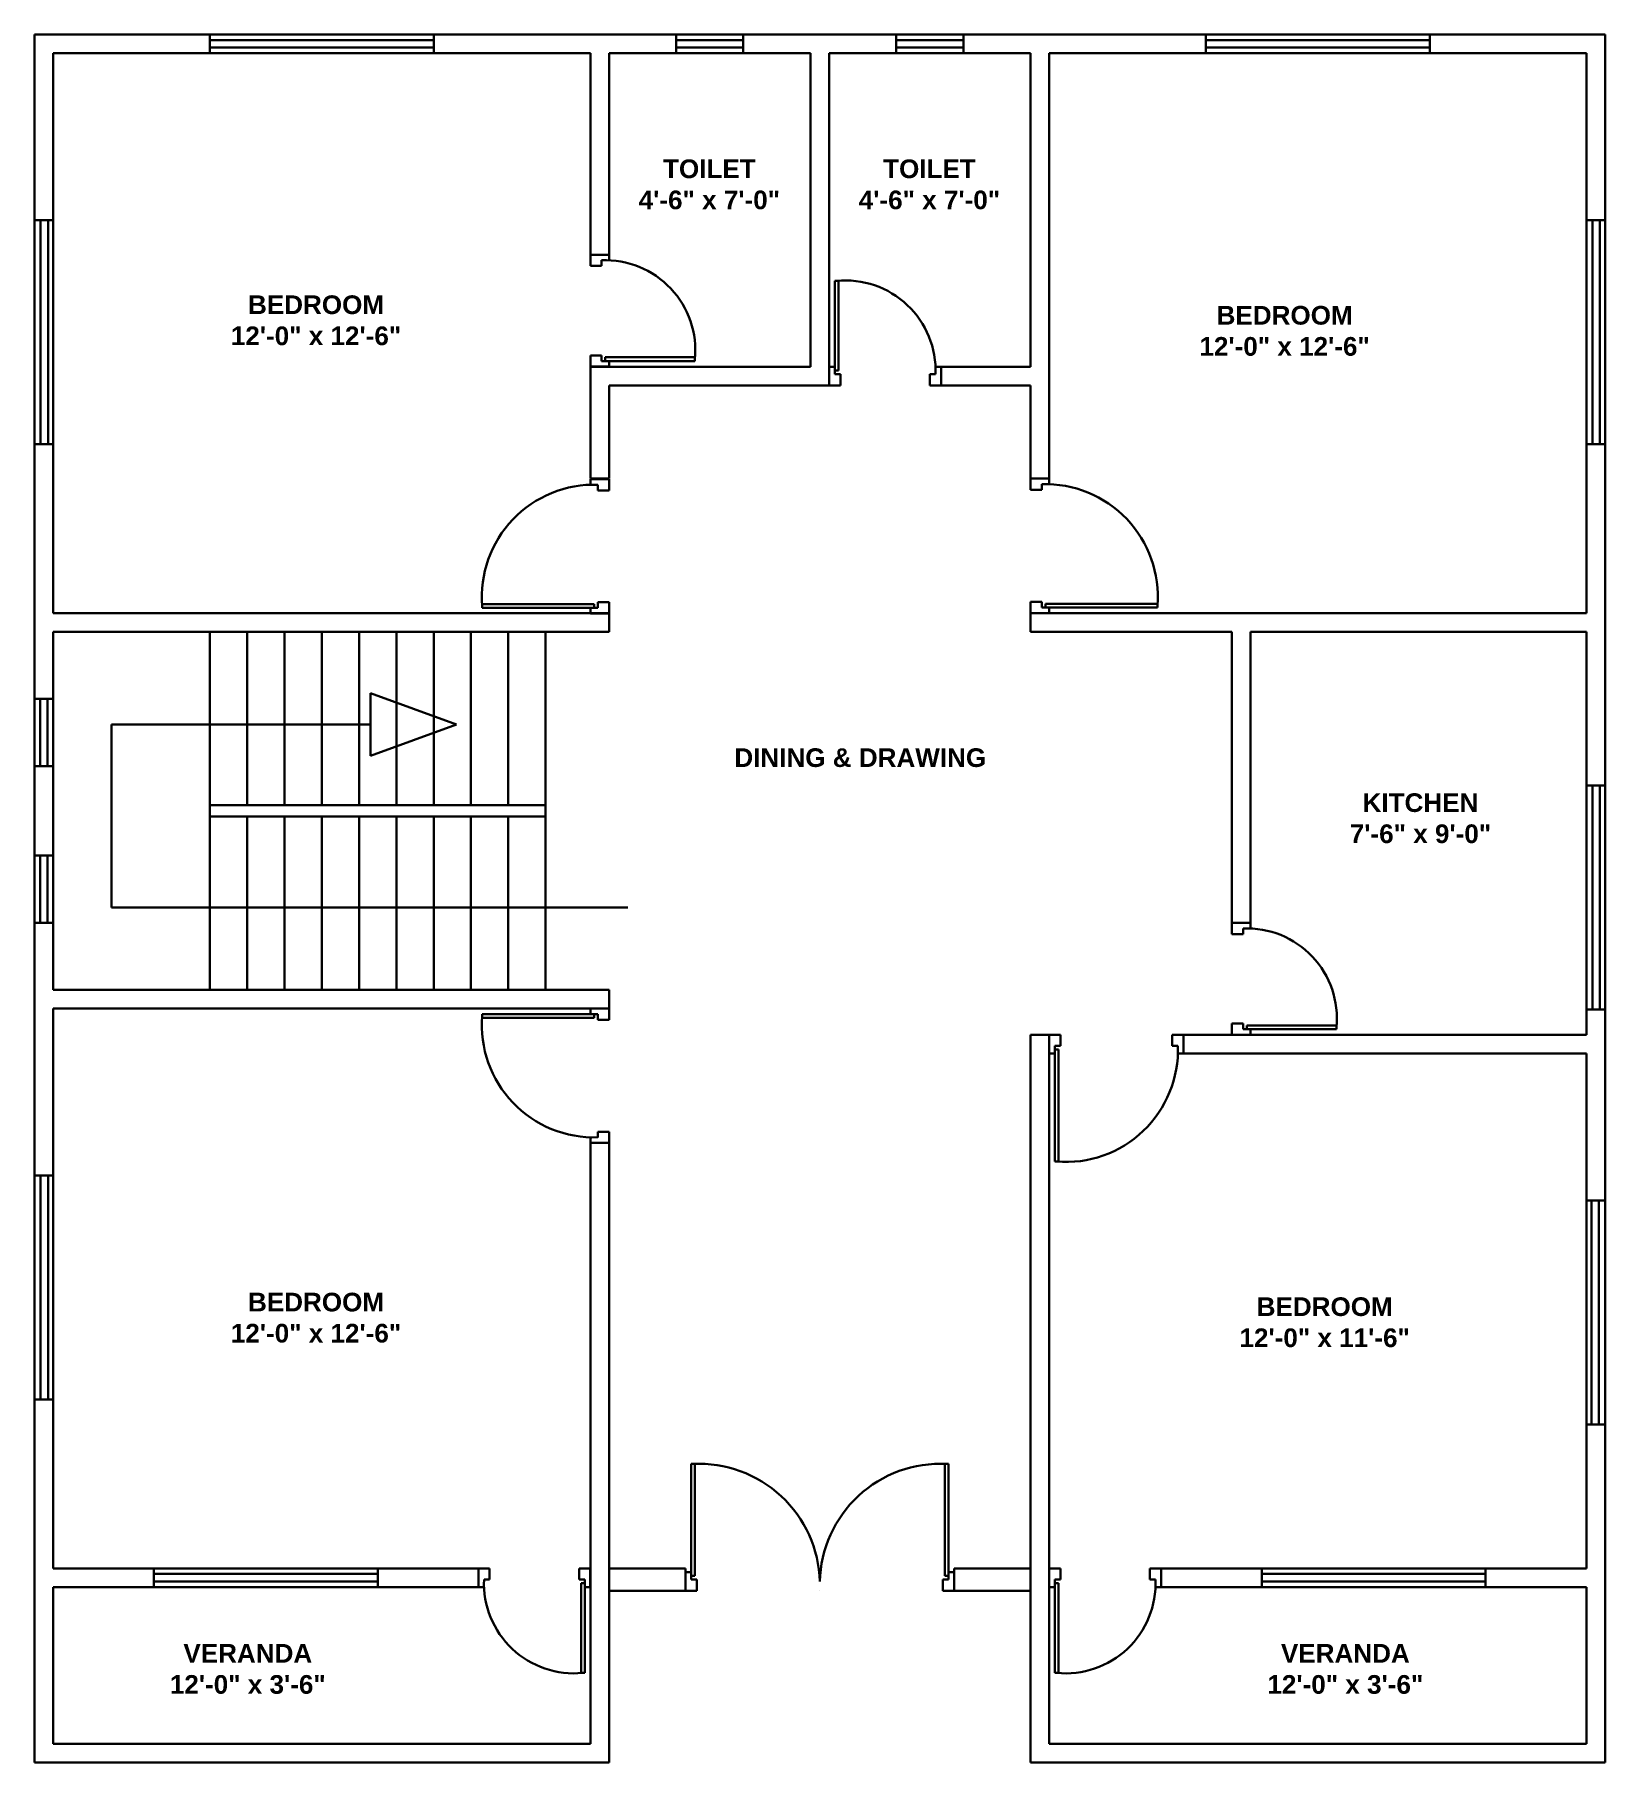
# Model space of a CAD drawing. Header units: inches. Extents: x 580 to 1001, y 459 to 922.
import ezdxf

# ---------------------------------------------------------------- set-up
doc = ezdxf.new("R2010")
doc.units = ezdxf.units.IN
doc.header["$MEASUREMENT"] = 0
for name, color, linetype, lineweight in [('Door', 1, 'Continuous', 30), ('Wall', 7, 'Continuous', 30), ('Window', 5, 'Continuous', 30)]:
    doc.layers.add(name, color=color, linetype=linetype, lineweight=lineweight)
doc.layers.add('Text', color=7, linetype='Continuous')
doc.styles.get("Standard").update_dxf_attribs({"font": 'arial.ttf'})

msp = doc.modelspace()

# ---------------------------------------------------------------- linework, layer by layer
at = {"layer": 'Door'}
for p, q in [((733.5, 862.53), (728.5, 862.53)), ((728.5, 862.53), (728.5, 859.53)), ((733.5, 861.53), (733.5, 862.53)), ((733.5, 861.03), (733.5, 861.53)), ((728.5, 859.53), (731.5, 859.53)), ((731.5, 859.53), (731.5, 861.03)), ((795.03, 855.51), (794.03, 855.51)), ((794.03, 831.5), (794.03, 855.5)), ((795.03, 855.51), (795.03, 831.5)), ((728.5, 832.54), (728.5, 835.54)), ((728.5, 835.54), (731.5, 835.54)), ((731.5, 835.54), (731.5, 834.04)), ((731.5, 834.04), (733.5, 834.04)), ((756.52, 835.04), (732.5, 835.04)), ((732.5, 835.04), (732.5, 834.04)), ((732.5, 834.04), (756.5, 834.04)), ((733.5, 834.04), (733.5, 833.54)), ((733.5, 833.54), (733.5, 832.54)), ((756.52, 835.04), (756.52, 834.04)), ((733.5, 832.54), (728.5, 832.54)), ((792.53, 832.5), (792.53, 827.5)), ((793.53, 832.5), (792.53, 832.5)), ((794.03, 832.5), (793.53, 832.5)), ((794.03, 830.5), (794.03, 832.5)), ((795.03, 831.5), (794.03, 831.5)), ((795.53, 830.5), (794.03, 830.5)), ((795.53, 827.5), (795.53, 830.5)), ((819.52, 827.5), (819.52, 830.5)), ((819.52, 830.5), (821.02, 830.5)), ((821.02, 832.5), (821.52, 832.5)), ((821.52, 832.5), (822.52, 832.5)), ((822.52, 832.5), (822.52, 827.5)), ((792.53, 827.5), (795.53, 827.5)), ((822.52, 827.5), (819.52, 827.5)), ((728.5, 802.39), (733.5, 802.39)), ((728.5, 801.39), (728.5, 802.39)), ((728.5, 800.89), (728.5, 801.39)), ((733.5, 802.39), (733.5, 799.39)), ((851.5, 802.52), (846.5, 802.52)), ((846.5, 802.52), (846.5, 799.52)), ((849.5, 799.52), (849.5, 801.02)), ((851.5, 801.52), (851.5, 802.52)), ((851.5, 801.02), (851.5, 801.52)), ((730.5, 799.39), (730.5, 800.89)), ((733.5, 799.39), (730.5, 799.39)), ((846.5, 799.52), (849.5, 799.52)), ((699.5, 767.9), (699.5, 768.9)), ((699.5, 768.9), (729.5, 768.9)), ((729.5, 768.9), (729.5, 767.9)), ((733.5, 769.4), (730.5, 769.4)), ((730.5, 769.4), (730.5, 767.9)), ((733.5, 766.4), (733.5, 769.4)), ((846.5, 766.52), (846.5, 769.52)), ((846.5, 769.52), (849.5, 769.52)), ((849.5, 769.52), (849.5, 768.02)), ((880.5, 769.02), (850.5, 769.02)), ((850.5, 769.02), (850.5, 768.02)), ((880.5, 768.02), (880.5, 769.02)), ((729.5, 767.9), (699.5, 767.9)), ((730.5, 767.9), (728.5, 767.9)), ((728.5, 767.9), (728.5, 767.4)), ((728.5, 767.4), (728.5, 766.4)), ((728.5, 766.4), (733.5, 766.4)), ((851.5, 766.52), (846.5, 766.52)), ((849.5, 768.02), (851.5, 768.02)), ((850.5, 768.02), (880.5, 768.02)), ((851.5, 768.02), (851.5, 767.52)), ((851.5, 767.52), (851.5, 766.52)), ((905.49, 683.5), (900.49, 683.5)), ((900.49, 683.5), (900.49, 680.5)), ((903.49, 680.5), (903.49, 682)), ((905.49, 682.5), (905.49, 683.5)), ((905.49, 682), (905.49, 682.5)), ((900.49, 680.5), (903.49, 680.5)), ((729.5, 659.02), (699.5, 659.02)), ((699.5, 659.02), (699.5, 658.02)), ((699.5, 658.02), (729.5, 658.02)), ((728.5, 660.52), (733.5, 660.52)), ((728.5, 659.52), (728.5, 660.52)), ((728.5, 659.02), (728.5, 659.52)), ((730.5, 659.02), (728.5, 659.02)), ((729.5, 658.02), (729.5, 659.02)), ((730.5, 657.52), (730.5, 659.02)), ((733.5, 657.52), (730.5, 657.52)), ((733.5, 660.52), (733.5, 657.52)), ((851.5, 648.52), (851.5, 653.52)), ((851.5, 653.52), (854.5, 653.52)), ((854.5, 653.52), (854.5, 650.52)), ((887.5, 653.52), (884.5, 653.52)), ((884.5, 653.52), (884.5, 650.52)), ((887.5, 648.52), (887.5, 653.52)), ((900.5, 653.51), (900.5, 656.51)), ((900.5, 656.51), (903.5, 656.51)), ((905.5, 653.51), (900.5, 653.51)), ((903.5, 656.51), (903.5, 655.01)), ((903.5, 655.01), (905.5, 655.01)), ((928.51, 656.01), (904.5, 656.01)), ((904.5, 656.01), (904.5, 655.01)), ((904.5, 655.01), (928.5, 655.01)), ((905.5, 655.01), (905.5, 654.51)), ((905.5, 654.51), (905.5, 653.51)), ((928.51, 656.01), (928.51, 655.01)), ((852.5, 648.52), (851.5, 648.52)), ((853, 648.52), (852.5, 648.52)), ((854.5, 650.52), (853, 650.52)), ((853, 650.52), (853, 648.52)), ((853, 649.52), (853, 619.52)), ((854, 649.52), (853, 649.52)), ((854, 619.52), (854, 649.52)), ((884.5, 650.52), (886, 650.52)), ((886, 648.52), (886.5, 648.52)), ((886.5, 648.52), (887.5, 648.52)), ((728.5, 626.02), (728.5, 625.52)), ((728.5, 625.52), (728.5, 624.52)), ((733.5, 627.52), (730.5, 627.52)), ((730.5, 627.52), (730.5, 626.02)), ((733.5, 624.52), (733.5, 627.52)), ((728.5, 624.52), (733.5, 624.52)), ((853, 619.52), (854, 619.52)), ((755.51, 508.51), (755.51, 538.51)), ((755.51, 538.51), (756.51, 538.51)), ((756.51, 538.51), (756.51, 508.51)), ((824.48, 538.51), (823.48, 538.51)), ((823.48, 538.51), (823.48, 508.51)), ((824.48, 508.51), (824.48, 538.51)), ((698.5, 505.52), (698.5, 510.52)), ((698.5, 510.52), (701.5, 510.52)), ((701.5, 510.52), (701.5, 507.52)), ((728.49, 510.52), (725.49, 510.52)), ((725.49, 510.52), (725.49, 507.52)), ((728.49, 505.52), (728.49, 510.52)), ((754.01, 509.51), (754.01, 504.51)), ((755.01, 509.51), (754.01, 509.51)), ((755.51, 509.51), (755.01, 509.51)), ((755.51, 507.51), (755.51, 509.51)), ((789.99, 509.51), (790, 509.51)), ((824.48, 507.51), (824.48, 509.51)), ((824.48, 509.51), (824.98, 509.51)), ((824.98, 509.51), (825.98, 509.51)), ((825.98, 509.51), (825.98, 504.51)), ((851.51, 505.52), (851.51, 510.52)), ((851.51, 510.52), (854.51, 510.52)), ((854.51, 510.52), (854.51, 507.52)), ((881.5, 510.52), (878.5, 510.52)), ((878.5, 510.52), (878.5, 507.52)), ((881.5, 505.52), (881.5, 510.52)), ((699.5, 505.52), (698.5, 505.52)), ((700, 505.52), (699.5, 505.52)), ((701.5, 507.52), (700, 507.52)), ((725.49, 507.52), (726.99, 507.52)), ((725.99, 482.51), (725.99, 506.52)), ((725.99, 506.52), (726.99, 506.52)), ((726.99, 507.52), (726.99, 505.52)), ((726.99, 506.52), (726.99, 482.52)), ((726.99, 505.52), (727.49, 505.52)), ((727.49, 505.52), (728.49, 505.52)), ((756.51, 508.51), (755.51, 508.51)), ((757.01, 507.51), (755.51, 507.51)), ((757.01, 504.51), (757.01, 507.51)), ((822.98, 504.51), (822.98, 507.51)), ((822.98, 507.51), (824.48, 507.51)), ((823.48, 508.51), (824.48, 508.51)), ((852.51, 505.52), (851.51, 505.52)), ((853.01, 505.52), (852.51, 505.52)), ((854.51, 507.52), (853.01, 507.52)), ((853.01, 507.52), (853.01, 505.52)), ((853.01, 506.52), (853.01, 482.52)), ((854.01, 506.52), (853.01, 506.52)), ((854.01, 482.51), (854.01, 506.52)), ((878.5, 507.52), (880, 507.52)), ((880, 505.52), (880.5, 505.52)), ((880.5, 505.52), (881.5, 505.52)), ((754.01, 504.51), (757.01, 504.51)), ((789.99, 504.51), (790, 504.51)), ((825.98, 504.51), (822.98, 504.51)), ((725.99, 482.51), (726.99, 482.51)), ((854.01, 482.51), (853.01, 482.51))]:
    msp.add_line(p, q, dxfattribs=at)
for centre, radius, start, end in [((732.5, 836.92), 24.13, 354.3554, 92.3748), ((796.9, 831.5), 24.13, 357.6252, 95.6446), ((850.5, 770.94), 30.1, 355.3955, 91.904), ((729.5, 770.81), 30.1, 88.096, 184.6045), ((904.49, 657.89), 24.13, 354.3554, 92.3748), ((729.5, 656.11), 30.1, 175.3955, 271.904), ((855.92, 649.52), 30.1, 265.3937, 1.9022), ((757.58, 506.13), 32.42, 1.5687, 92.7786), ((822.34, 506.21), 32.35, 87.0918, 178.5813), ((724.11, 506.52), 24.13, 177.6252, 275.6446), ((855.88, 506.52), 24.13, 264.3554, 2.3748)]:
    msp.add_arc(centre, radius, start, end, dxfattribs=at)
at = {"layer": 'Wall'}
for p, q in [((579.5, 921.52), (579.5, 458.52)), ((1000.5, 921.52), (579.5, 921.52)), ((1000.5, 921.52), (1000.5, 458.52)), ((584.5, 916.52), (584.5, 766.52)), ((728.5, 916.52), (584.5, 916.52)), ((728.5, 916.52), (728.5, 862.52)), ((733.5, 916.52), (733.5, 862.52)), ((787.5, 916.52), (733.5, 916.52)), ((787.5, 916.52), (787.5, 832.52)), ((792.5, 916.52), (792.5, 827.52)), ((846.5, 916.52), (792.5, 916.52)), ((846.5, 916.52), (846.5, 832.52)), ((851.5, 916.52), (851.5, 827.52)), ((995.5, 916.52), (851.5, 916.52)), ((995.5, 916.52), (995.5, 766.52)), ((733.5, 862.52), (728.5, 862.52)), ((728.5, 832.52), (728.5, 802.52)), ((787.5, 832.52), (728.5, 832.52)), ((822.5, 832.52), (822.5, 832.52)), ((822.5, 832.52), (822.5, 827.52)), ((846.5, 832.52), (822.5, 832.52)), ((733.5, 827.52), (733.5, 802.52)), ((792.5, 827.52), (733.5, 827.52)), ((846.5, 827.52), (822.5, 827.52)), ((846.5, 827.52), (846.5, 802.52)), ((851.5, 827.52), (851.5, 802.52)), ((728.5, 802.52), (733.5, 802.52)), ((846.5, 802.52), (851.5, 802.52)), ((733.5, 766.52), (584.5, 766.52)), ((733.5, 766.52), (733.5, 761.52)), ((995.5, 766.52), (846.5, 766.52)), ((846.5, 766.52), (846.5, 761.52)), ((733.5, 761.52), (584.5, 761.52)), ((584.5, 761.52), (584.5, 665.52)), ((626.5, 761.52), (626.5, 665.52)), ((636.5, 761.52), (636.5, 715.02)), ((646.5, 761.52), (646.5, 715.02)), ((656.5, 761.52), (656.5, 715.02)), ((666.5, 761.52), (666.5, 715.02)), ((676.5, 761.52), (676.5, 715.02)), ((686.5, 761.52), (686.5, 715.02)), ((696.5, 761.52), (696.5, 715.02)), ((706.5, 761.52), (706.5, 715.02)), ((716.5, 761.52), (716.5, 665.52)), ((900.5, 761.52), (846.49, 761.52)), ((900.5, 761.52), (900.5, 683.52)), ((995.5, 761.52), (905.5, 761.52)), ((905.5, 761.52), (905.5, 683.52)), ((995.5, 761.52), (995.5, 653.52)), ((692.63, 736.61), (669.57, 745)), ((669.57, 745), (669.57, 736.61)), ((600.12, 687.62), (600.12, 736.61)), ((600.12, 736.61), (669.57, 736.61)), ((692.63, 736.61), (669.57, 728.22)), ((669.57, 728.22), (669.57, 736.61)), ((626.5, 715.02), (716.5, 715.02)), ((626.5, 712.02), (716.5, 712.02)), ((636.5, 712.02), (636.5, 665.52)), ((646.5, 712.02), (646.5, 665.52)), ((656.5, 712.02), (656.5, 665.52)), ((666.5, 712.02), (666.5, 665.52)), ((676.5, 712.02), (676.5, 665.52)), ((686.5, 712.02), (686.5, 665.52)), ((696.5, 712.02), (696.5, 665.52)), ((706.5, 712.02), (706.5, 665.52)), ((738.52, 687.62), (600.12, 687.62)), ((900.5, 683.52), (905.5, 683.52)), ((733.5, 665.52), (584.5, 665.52)), ((733.5, 665.52), (733.5, 660.52)), ((733.5, 660.52), (584.5, 660.52)), ((584.5, 660.52), (584.5, 510.52)), ((846.5, 653.52), (846.5, 458.52)), ((851.5, 653.52), (846.5, 653.52)), ((851.5, 653.52), (851.5, 463.52)), ((995.5, 653.52), (887.5, 653.52)), ((887.5, 653.52), (887.5, 648.52)), ((905.5, 648.52), (887.5, 648.52)), ((995.5, 648.52), (905.5, 648.52)), ((995.5, 648.52), (995.5, 510.52)), ((733.5, 624.52), (728.5, 624.52)), ((728.5, 624.52), (728.5, 463.52)), ((733.5, 624.52), (733.5, 458.52)), ((698.5, 510.52), (584.5, 510.52)), ((698.5, 510.52), (698.5, 505.52)), ((733.5, 510.52), (754, 510.52)), ((754, 510.52), (754, 504.52)), ((826, 510.52), (826, 504.52)), ((826, 510.52), (846.5, 510.52)), ((995.5, 510.52), (881.5, 510.52)), ((881.5, 510.52), (881.5, 505.52)), ((698.5, 505.52), (584.5, 505.52)), ((584.5, 505.52), (584.5, 463.52)), ((995.5, 505.52), (881.5, 505.52)), ((995.5, 505.52), (995.5, 463.52)), ((733.5, 504.52), (754, 504.52)), ((826, 504.52), (846.5, 504.52)), ((728.5, 463.52), (584.5, 463.52)), ((900.5, 463.52), (851.5, 463.52)), ((995.5, 463.52), (900.5, 463.52)), ((733.5, 458.52), (579.5, 458.52)), ((1000.5, 458.52), (846.5, 458.52))]:
    msp.add_line(p, q, dxfattribs=at)
at = {"layer": 'Window'}
for p, q in [((626.5, 916.52), (626.5, 921.52)), ((686.5, 916.52), (686.5, 921.52)), ((751.5, 916.52), (751.5, 921.52)), ((769.5, 916.52), (769.5, 921.52)), ((810.5, 916.52), (810.5, 921.52)), ((828.5, 916.52), (828.5, 921.52)), ((893.5, 916.52), (893.5, 921.52)), ((953.5, 916.52), (953.5, 921.52)), ((626.5, 920.02), (686.5, 920.02)), ((626.5, 918.02), (686.5, 918.02)), ((751.5, 920.02), (769.5, 920.02)), ((751.5, 918.02), (769.5, 918.02)), ((810.5, 920.02), (828.5, 920.02)), ((810.5, 918.02), (828.5, 918.02)), ((893.5, 920.02), (953.5, 920.02)), ((893.5, 918.02), (953.5, 918.02)), ((579.61, 871.8), (584.61, 871.8)), ((581.11, 871.8), (581.11, 811.8)), ((583.11, 871.8), (583.11, 811.8)), ((995.61, 871.8), (1000.61, 871.8)), ((997.11, 871.8), (997.11, 811.8)), ((999.11, 871.8), (999.11, 811.8)), ((579.61, 811.8), (584.61, 811.8)), ((995.61, 811.8), (1000.61, 811.8)), ((584.5, 743.52), (579.5, 743.52)), ((581, 725.52), (581, 743.52)), ((583, 725.52), (583, 743.52)), ((584.5, 725.52), (579.5, 725.52)), ((995.61, 720.3), (1000.61, 720.3)), ((997.11, 720.3), (997.11, 660.3)), ((999.11, 720.3), (999.11, 660.3)), ((584.5, 701.52), (579.5, 701.52)), ((584.5, 701.52), (579.5, 701.52)), ((581, 683.52), (581, 701.52)), ((583, 683.52), (583, 701.52)), ((584.5, 683.52), (579.5, 683.52)), ((995.61, 660.3), (1000.61, 660.3)), ((579.61, 615.8), (584.61, 615.8)), ((581.11, 615.8), (581.11, 555.8)), ((583.11, 615.8), (583.11, 555.8)), ((995.37, 609.07), (1000.37, 609.07)), ((996.87, 609.07), (996.87, 549.07)), ((998.87, 609.07), (998.87, 549.07)), ((579.61, 555.8), (584.61, 555.8)), ((995.37, 549.07), (1000.37, 549.07)), ((611.5, 505.52), (611.5, 510.52)), ((671.5, 505.52), (671.5, 510.52)), ((908.5, 505.52), (908.5, 510.52)), ((968.5, 505.52), (968.5, 510.52)), ((611.5, 509.02), (671.5, 509.02)), ((611.5, 507.02), (671.5, 507.02)), ((908.5, 509.02), (968.5, 509.02)), ((908.5, 507.02), (968.5, 507.02))]:
    msp.add_line(p, q, dxfattribs=at)

# ---------------------------------------------------------------- texts
at = {"layer": 'Text', "char_height": 5, "attachment_point": 1}
for s, width, heights, insert in [('\\pxqc;{\\fArial|b1|i0|c0|p34;TOILET^J4\'-6" x 7\'-0"}', 64.2149, [19.93], (728.29, 888.05)), ('\\pxqc;{\\fArial|b1|i0|c0|p34;TOILET^J4\'-6" x 7\'-0"}', 64.2149, [19.93], (787.29, 888.05)), ('\\pxqc;{\\fArial|b1|i0|c0|p34;BEDROOM^J12\'-0" x 12\'-6"}', 64.2149, [19.93], (622.85, 851.63)), ('\\pxqc;{\\fArial|b1|i0|c0|p34;BEDROOM^J12\'-0" x 12\'-6"}', 64.2149, [19.93], (882.5, 848.8)), ('\\pxqc;{\\fArial|b1|i0|c0|p34;DINING & DRAWING}', 91.4839, [9.03], (755.11, 730.27)), ('\\pxqc;{\\fArial|b1|i0|c0|p34;KITCHEN^J7\'-6" x 9\'-0"}', 64.2149, [19.93], (918.92, 718.21)), ('\\pxqc;{\\fArial|b1|i0|c0|p34;BEDROOM^J12\'-0" x 12\'-6"}', 64.2149, [19.93], (622.85, 584.38)), ('\\pxqc;{\\fArial|b1|i0|c0|p34;BEDROOM^J12\'-0" x 11\'-6"}', 64.2149, [19.93], (893.24, 583.15)), ('\\pxqc;{\\fArial|b1|i0|c0|p34;VERANDA^J12\'-0" x 3\'-6"}', 64.2149, [19.93], (604.56, 490.26)), ('\\pxqc;{\\fArial|b1|i0|c0|p34;VERANDA^J12\'-0" x 3\'-6"}', 64.2149, [19.93], (898.78, 490.26))]:
    msp.add_mtext_dynamic_manual_height_columns(s, width=width, gutter_width=1, heights=heights, dxfattribs=dict(at, insert=insert))

doc.saveas('drawing.dxf')
